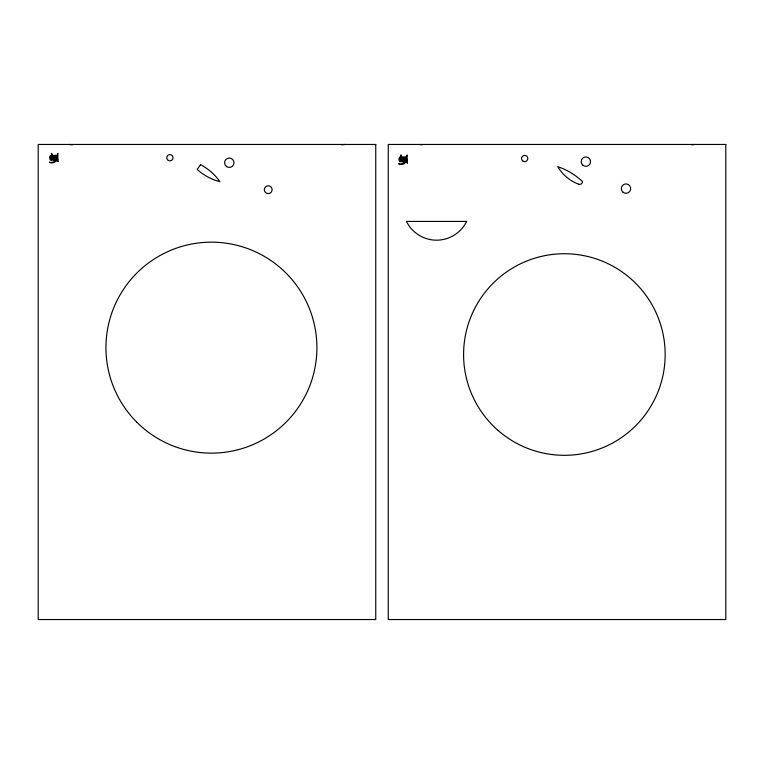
<?xml version="1.0" encoding="UTF-8"?>
<svg xmlns="http://www.w3.org/2000/svg" width="764" height="764" viewBox="0 0 764 764"><rect width="100%" height="100%" fill="white"/><g stroke="black" fill="none" stroke-linecap="round" stroke-linejoin="round"><path stroke-width="1.15" d="M341.603 144.807L345.013 144.463M691.649 144.807L695.059 144.463M418.987 144.463L422.397 144.807M68.941 144.463L72.351 144.807M53.843 157.422L53.384 159.389L53.041 155.359L52.477 155.359L52.563 159.581L53.184 160.383L53.881 159.533L54.406 160.259L54.406 155.359L53.843 155.359L53.843 157.422M403.115 158.988L402.657 160.946L402.313 156.916L401.749 156.916L401.826 161.137L402.447 161.939L403.153 161.089L403.669 161.825L403.669 156.916L403.115 156.916L403.115 158.988M56.803 158.033L55.4 158.186L55.686 159.332L56.775 158.922C53.241 164.909 55.371 148.779 56.803 158.033M406.076 159.6L404.672 159.743L404.949 160.889L406.047 160.488C402.513 166.476 404.633 150.346 406.076 159.6M49.889 157.193C49.469 158.167 50.424 161.815 51.417 159.542L51.942 160.259L51.942 153.488L51.379 153.488C52.802 156.973 49.689 153.927 49.889 157.193M399.161 158.75C398.741 159.724 399.696 163.381 400.689 161.108L401.205 161.825L401.205 155.054L400.642 155.054C402.065 158.54 398.951 155.493 399.161 158.75M51.379 157.823C50.3 162.646 50.443 152.886 51.379 157.823M400.651 159.389C399.572 164.203 399.706 154.443 400.651 159.389M55.438 156.906L56.249 157.394L55.982 156.305L55.438 156.906M404.71 158.463L405.512 158.95L405.254 157.871L404.71 158.463M200.512 164.69L197.217 169.427A53.967 53.967 0 0 0 219.898 181.689A53.967 53.967 0 0 0 200.512 164.69M57.844 153.621L57.023 155.359L57.835 160.383L57.844 153.621M407.116 155.188L406.295 156.916L407.097 161.939L407.116 155.188M375.745 144.463L38.2 144.463L38.2 619.537L375.745 619.537L375.745 144.463M725.8 144.463L388.255 144.463L388.255 619.537L725.8 619.537L725.8 144.463M466.642 221.426L406.477 221.426A33.501 33.501 0 0 0 466.642 221.426M407.518 162.952L407.136 162.637A2.302 2.302 0 0 0 404.013 162.637A5.176 5.176 0 0 1 398.636 163.668L399.238 164.165A5.176 5.176 0 0 0 404.614 163.133A2.302 2.302 0 0 1 407.518 162.952M58.245 161.385L57.863 161.07A2.302 2.302 0 0 0 54.741 161.07A5.176 5.176 0 0 1 49.364 162.102L49.975 162.598A5.176 5.176 0 0 0 55.342 161.567A2.302 2.302 0 0 1 58.245 161.385M523.12 161.214A3.123 3.123 0 0 0 527.809 158.511A3.123 3.123 0 0 0 523.12 155.799A3.123 3.123 0 0 0 523.12 161.214M498.109 430.476A100.8 100.8 0 0 0 663.276 373.94A100.8 100.8 0 0 0 531.725 259.168A100.8 100.8 0 0 0 498.109 430.476M582.569 164.957A4.689 4.689 0 0 0 590.41 162.847A4.689 4.689 0 0 0 584.661 157.107A4.689 4.689 0 0 0 582.569 164.957M622.956 192.156A4.689 4.689 0 0 0 630.625 189.472A4.689 4.689 0 0 0 624.465 184.181A4.689 4.689 0 0 0 622.956 192.156M578.701 184.229A2.817 2.817 0 0 0 582.512 181.574A67.633 67.633 0 0 0 557.739 166.667A41.055 41.055 0 0 0 578.701 184.229M265.586 192.576A3.906 3.906 0 0 0 272.032 190.532A3.906 3.906 0 0 0 267.037 185.967A3.906 3.906 0 0 0 265.586 192.576M226.602 166.581A4.689 4.689 0 0 0 233.956 163.133A4.689 4.689 0 0 0 227.29 158.482A4.689 4.689 0 0 0 226.602 166.581M136.842 422.244A105.48 105.48 0 0 0 313.316 374.952A105.48 105.48 0 0 0 184.134 245.76A105.48 105.48 0 0 0 136.842 422.244M168.328 160.421A3.123 3.123 0 0 0 173.017 157.718A3.123 3.123 0 0 0 168.328 155.006A3.123 3.123 0 0 0 168.328 160.421"/></g></svg>
